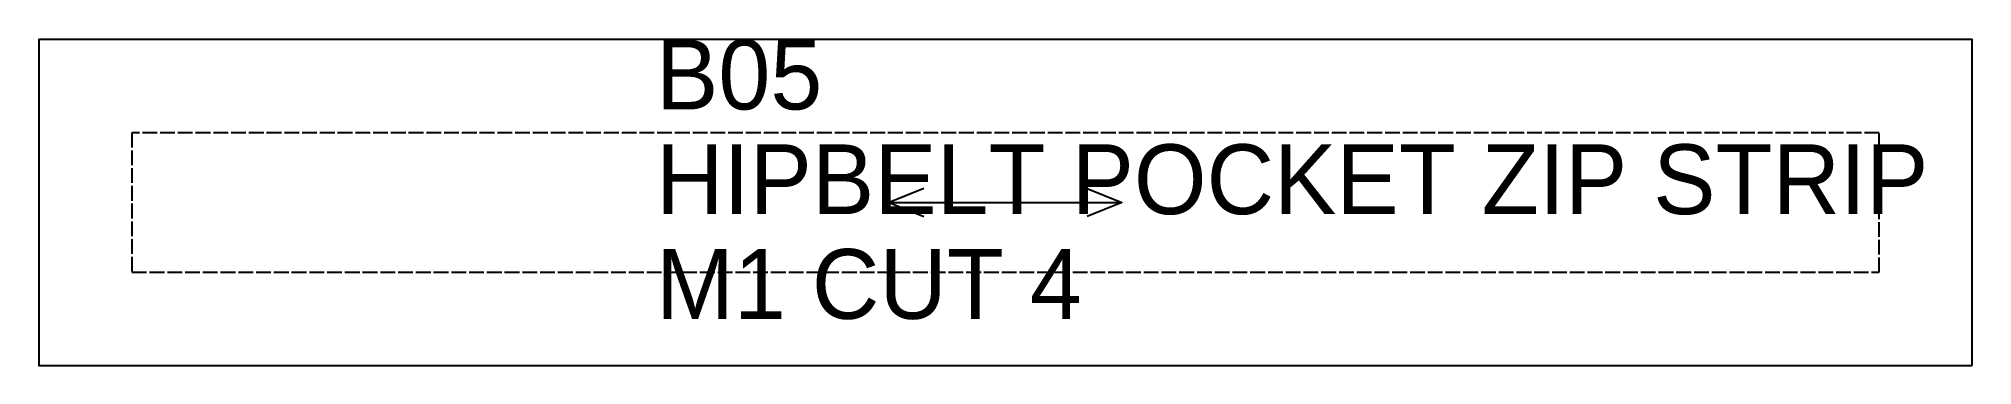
# Model space of a CAD drawing. Header units: millimetres. Extents: x 0 to 166, y 0 to 28.
import ezdxf

# ---------------------------------------------------------------- set-up
doc = ezdxf.new("R2010")
doc.units = ezdxf.units.MM
doc.linetypes.add('DASHED', pattern=[1.524, 1.27, -0.254])
for name, color, linetype in [('CUT', 7, 'CONTINUOUS'), ('GRAIN', 5, 'CONTINUOUS'), ('SEW', 1, 'DASHED'), ('TEXT', 2, 'CONTINUOUS')]:
    doc.layers.add(name, color=color, linetype=linetype)

msp = doc.modelspace()

# ---------------------------------------------------------------- linework, layer by layer
at = {"layer": 'CUT'}
msp.add_lwpolyline([(166, 0), (166, 28), (0, 28), (0, 0)], close=True, dxfattribs=at)
at = {"layer": 'GRAIN'}
msp.add_line((73, 14), (93, 14), dxfattribs=at)
for points in [[(76, 15.2), (73, 14), (76, 12.8)], [(90, 15.2), (93, 14), (90, 12.8)]]:
    msp.add_lwpolyline(points, dxfattribs=at)
at = {"layer": 'SEW'}
msp.add_lwpolyline([(158, 8), (158, 20), (8, 20), (8, 8)], close=True, dxfattribs=at)

# ---------------------------------------------------------------- texts
at = {"layer": 'TEXT'}
for s, p in [('B05', (53, 22)), ('HIPBELT POCKET ZIP STRIP', (53, 13)), ('M1 CUT 4', (53, 4))]:
    msp.add_text(s, height=6, dxfattribs=at).set_placement(p)

doc.saveas('drawing.dxf')
